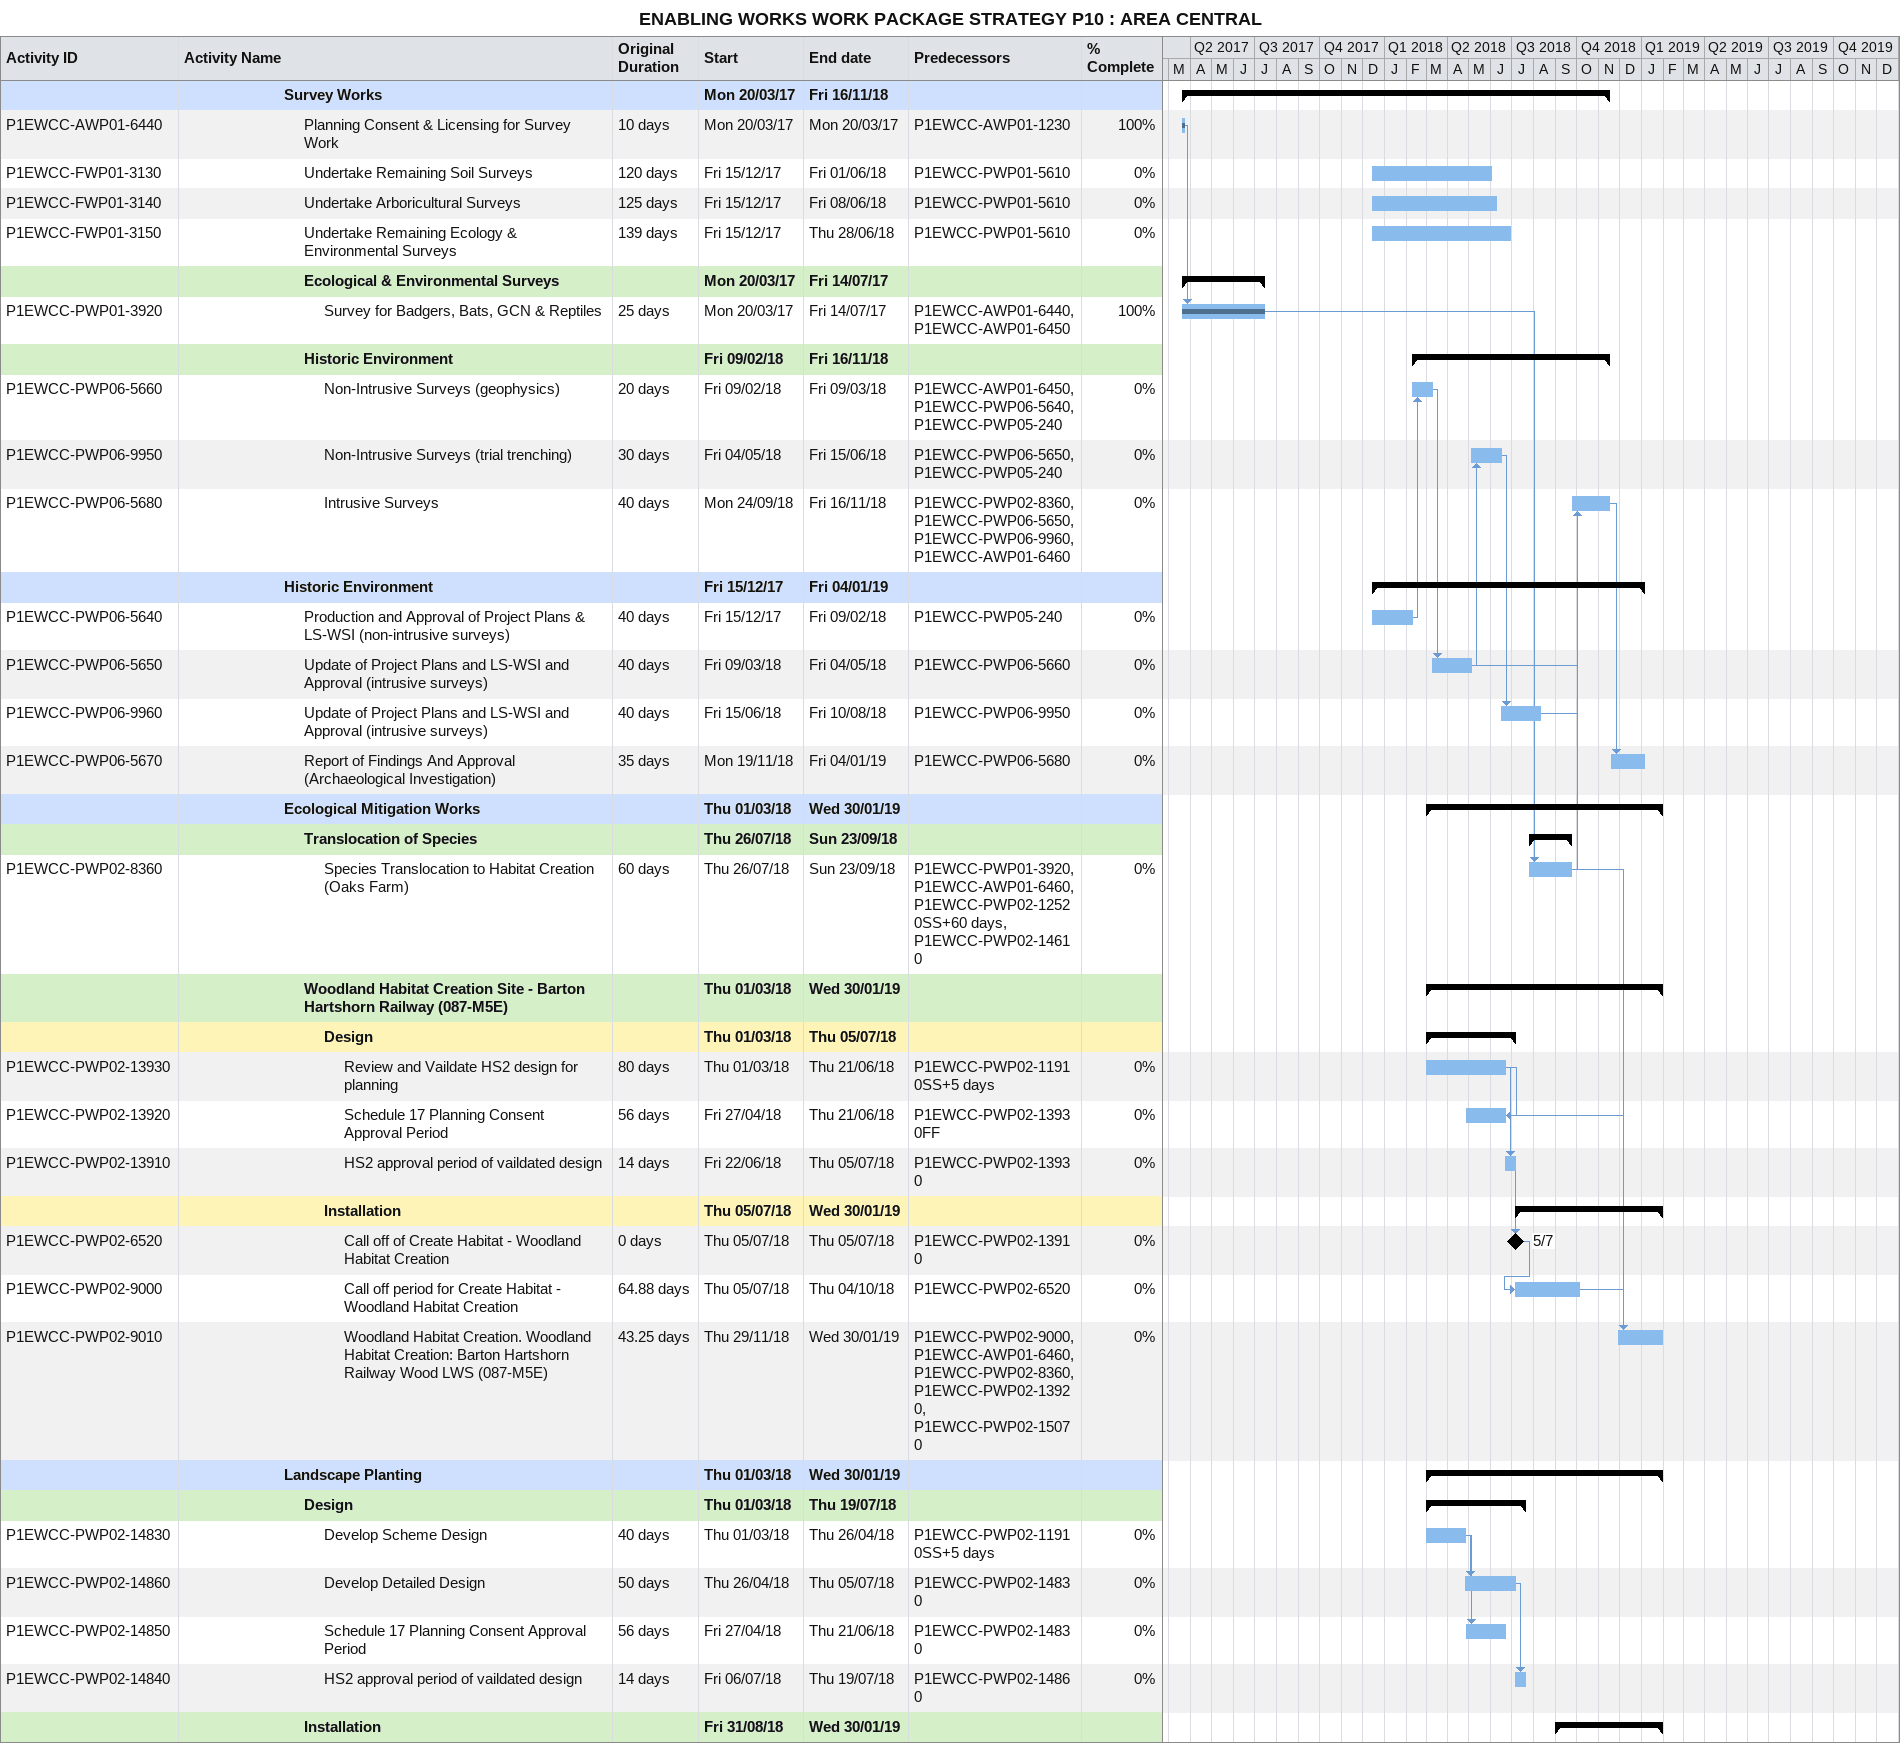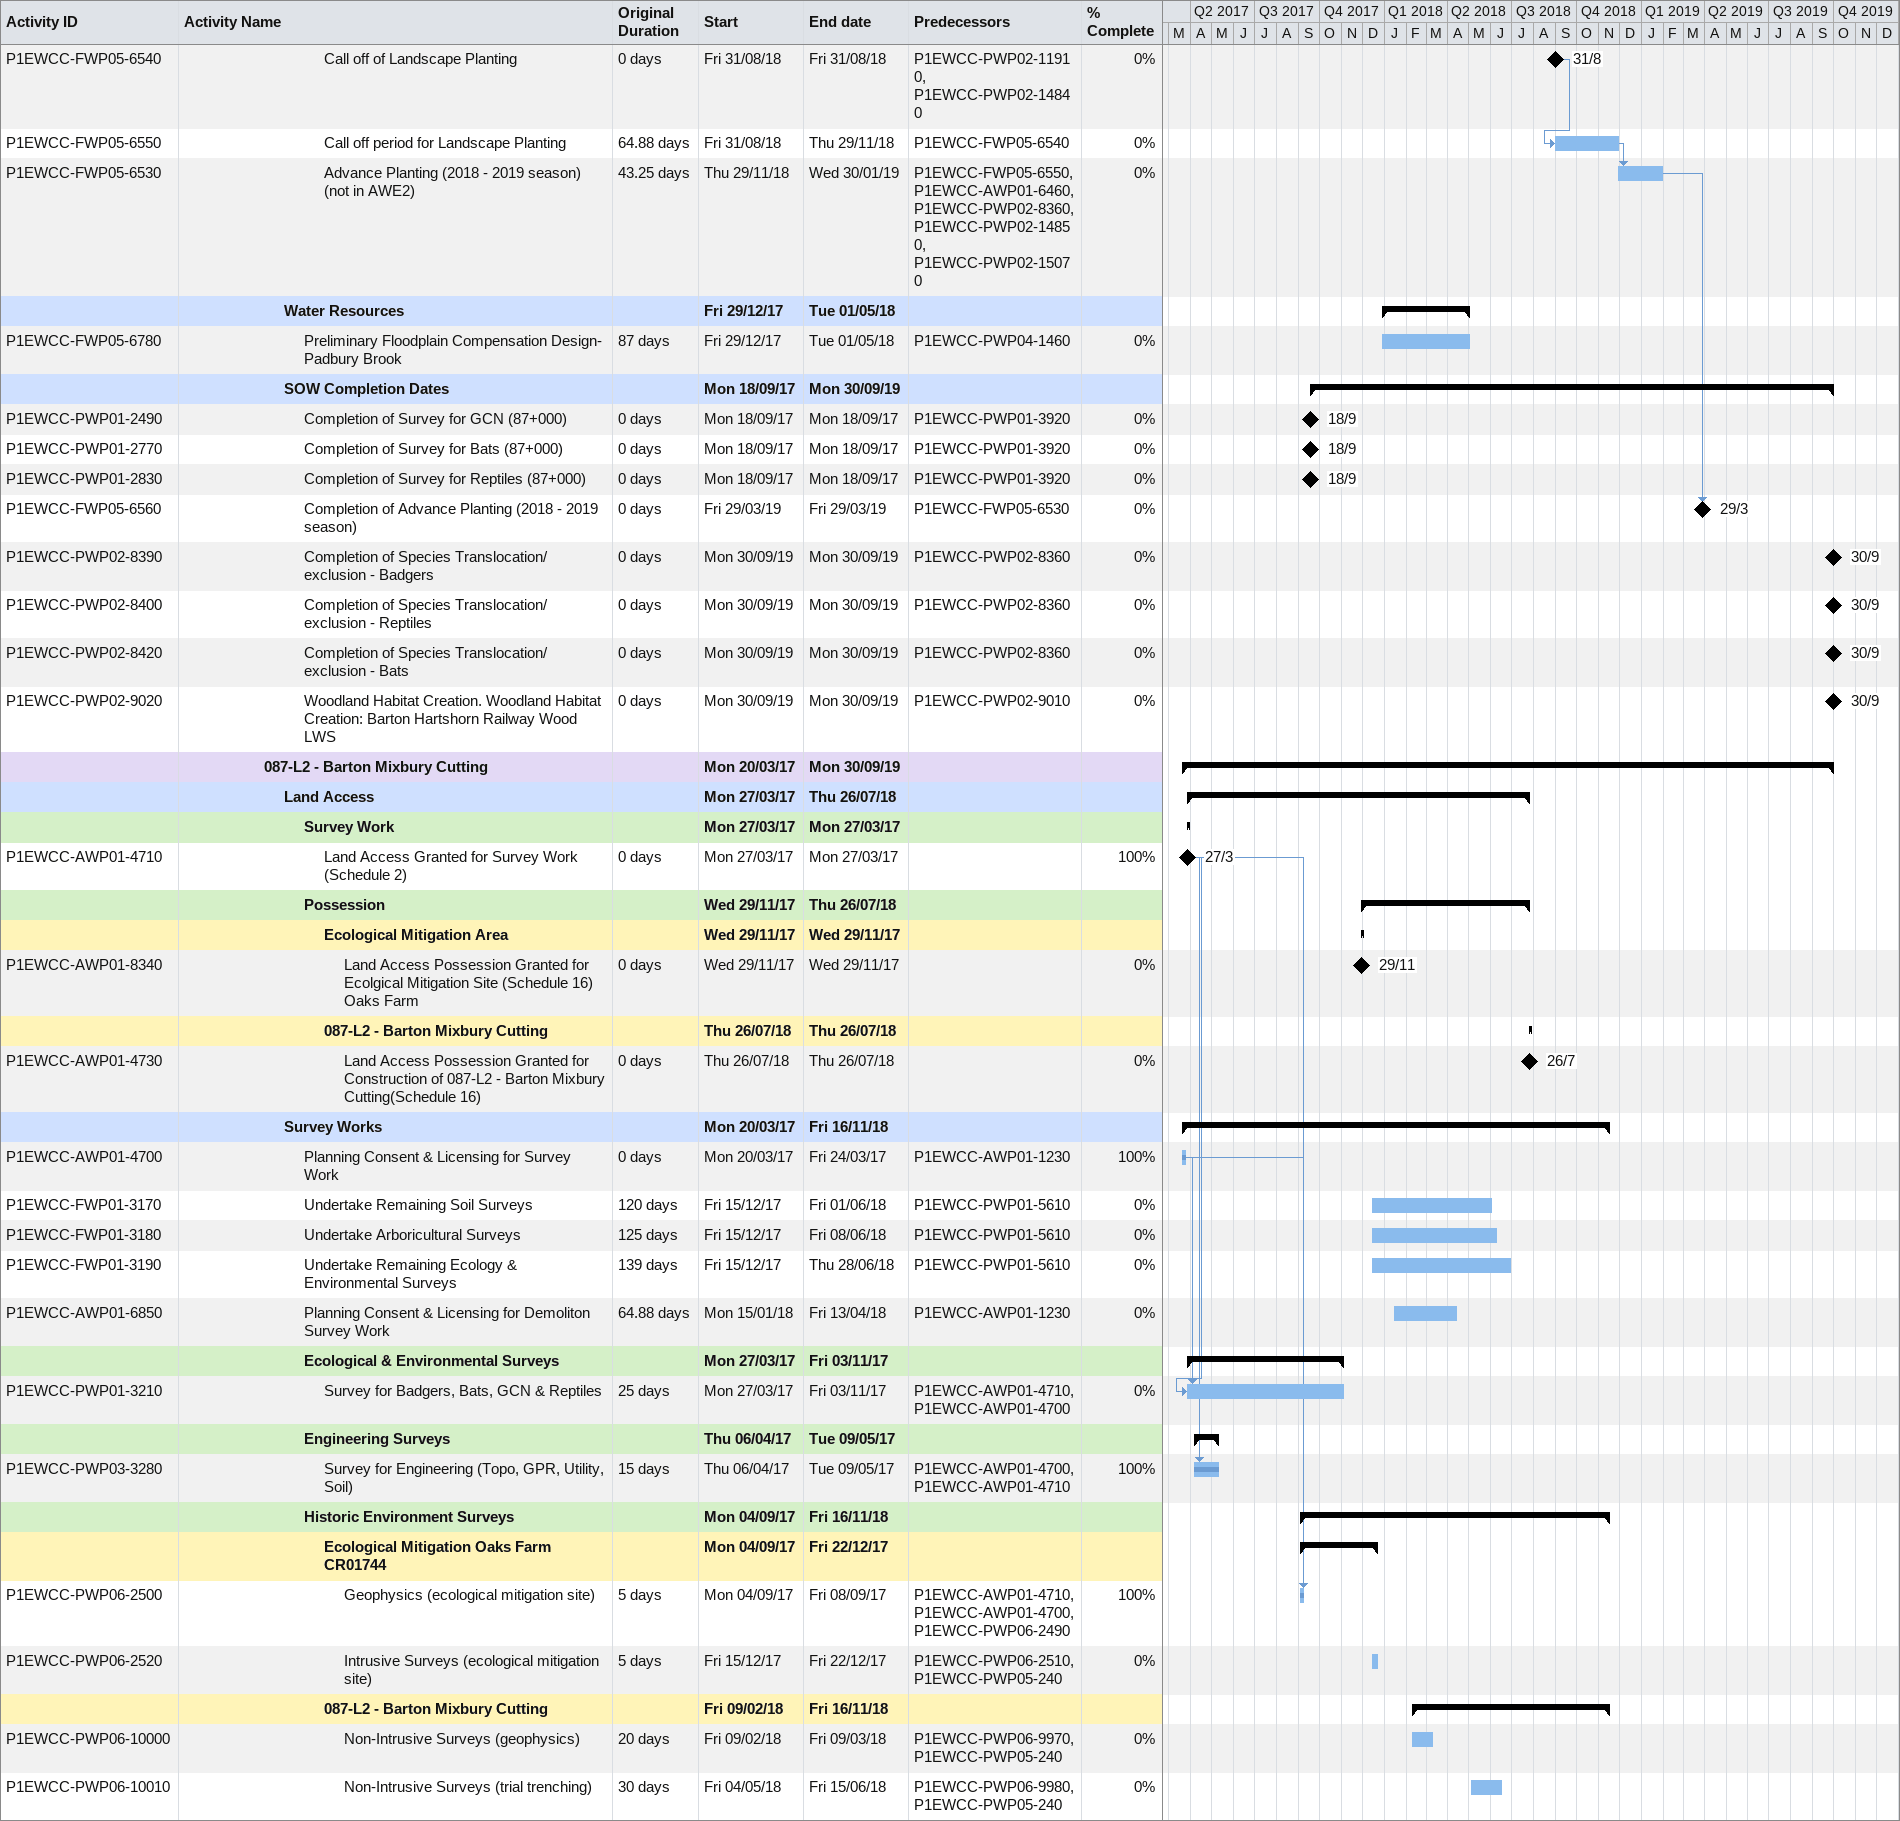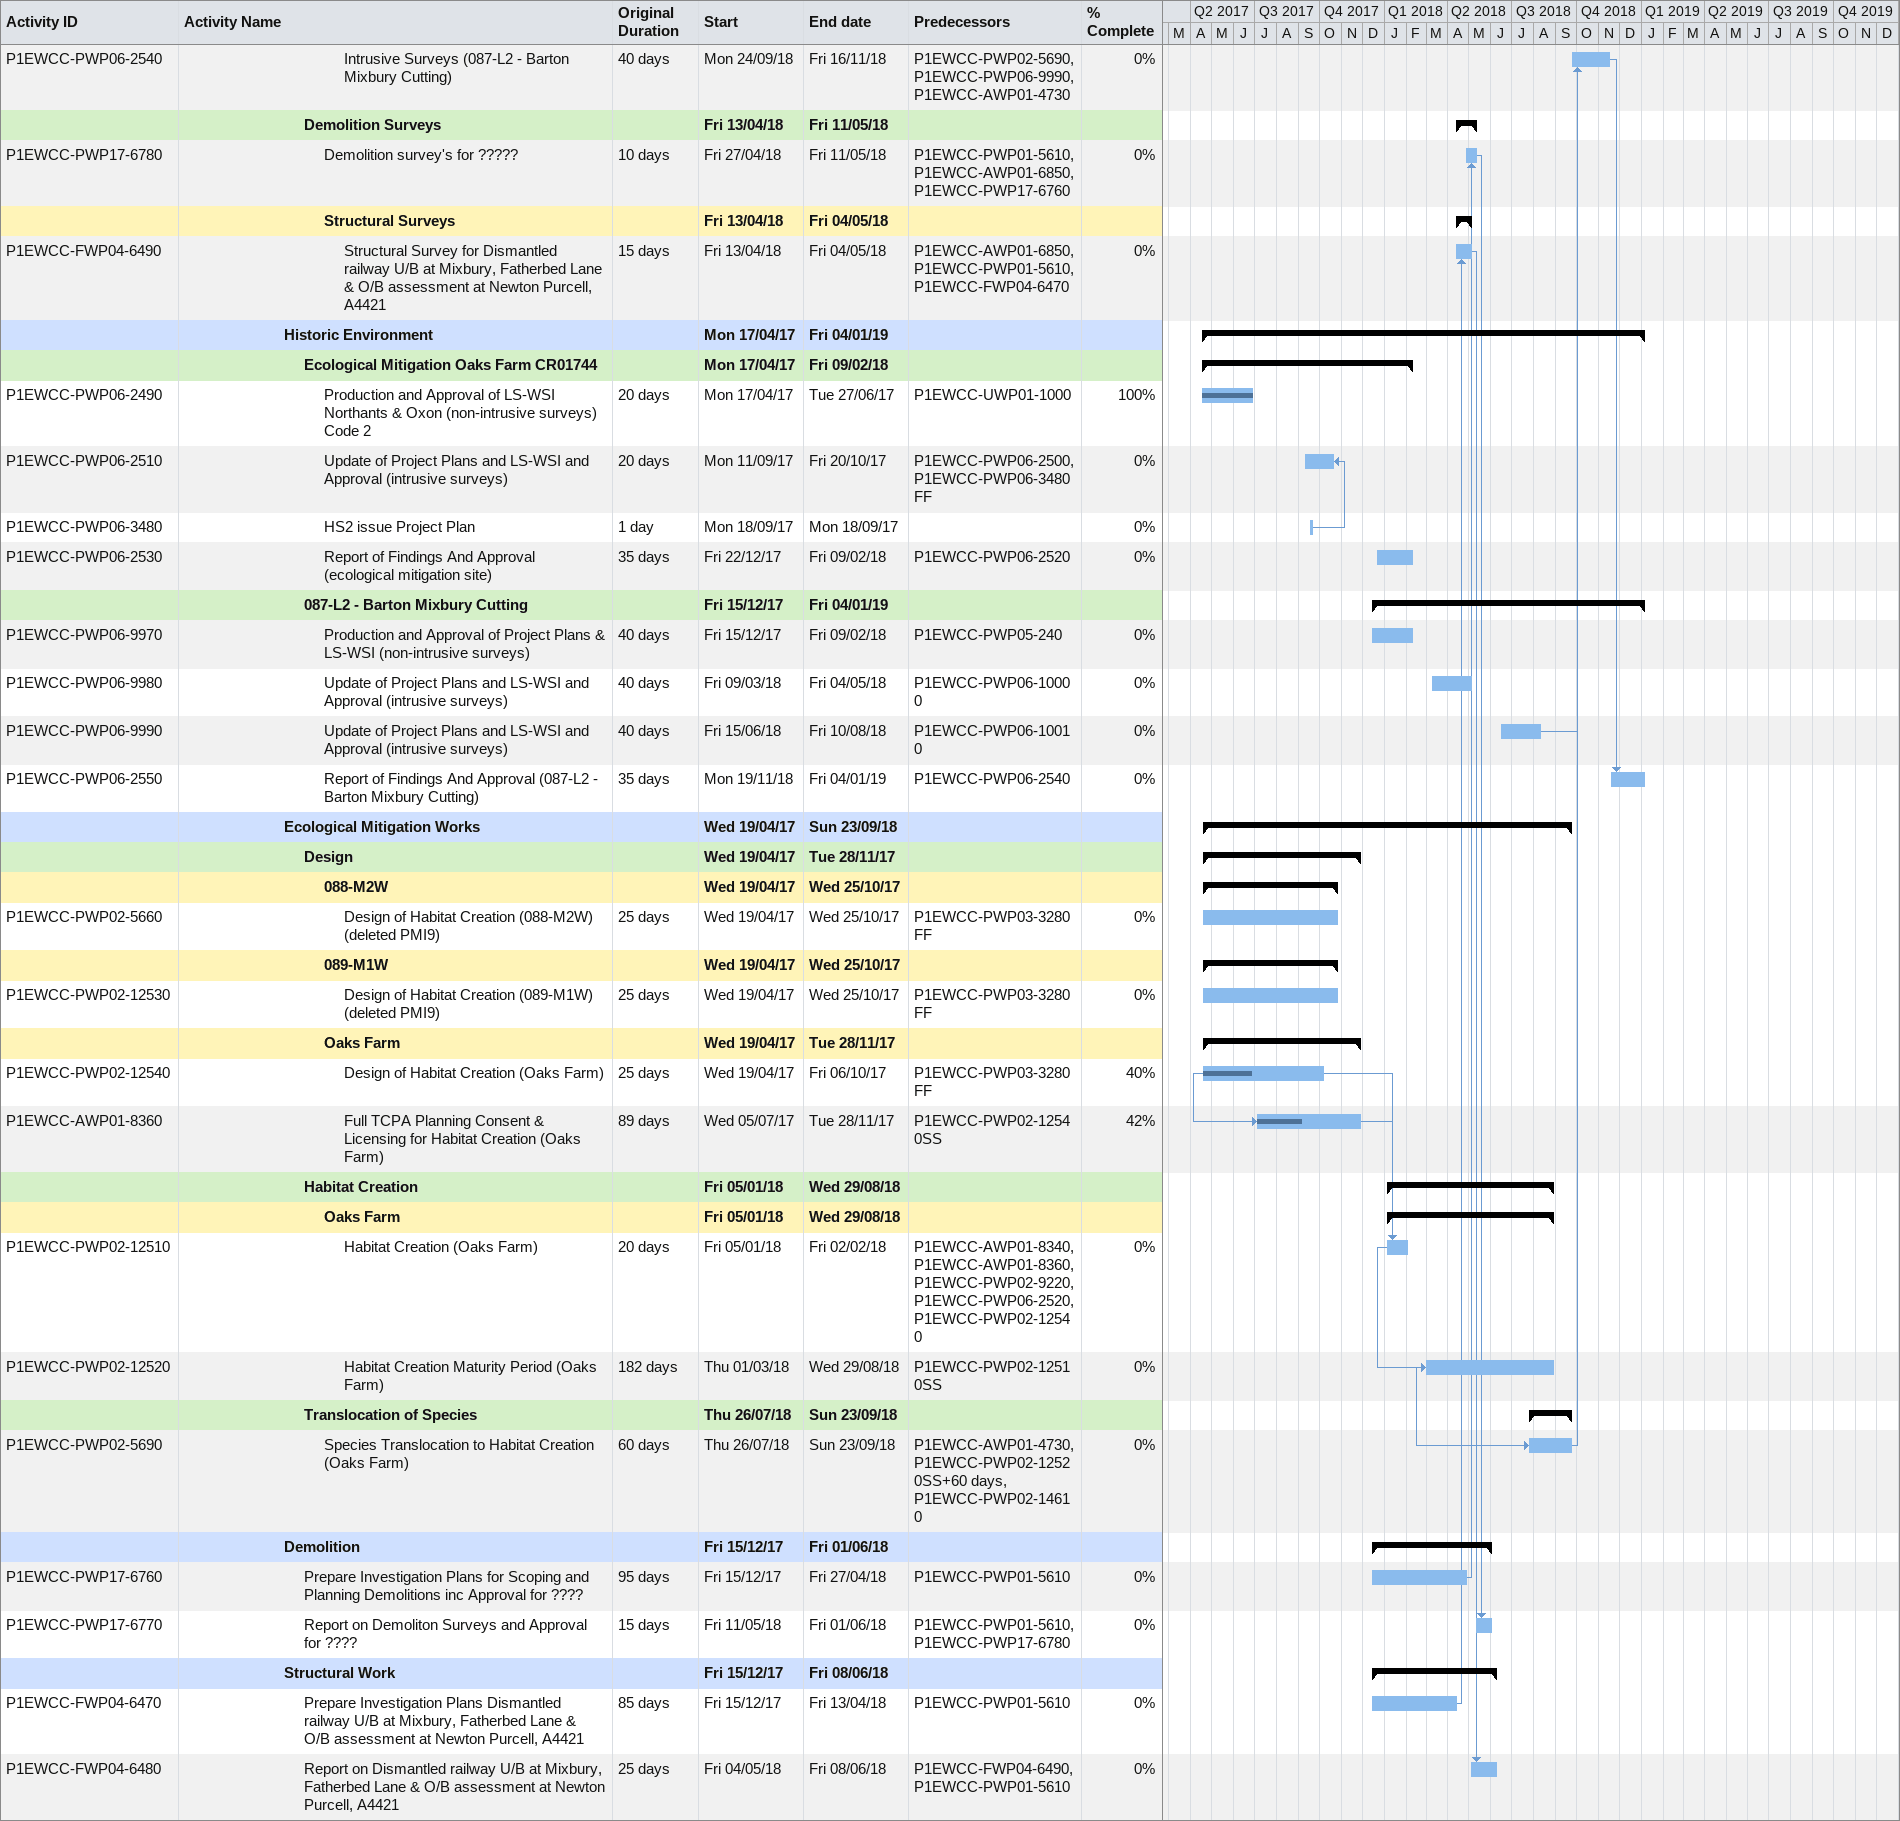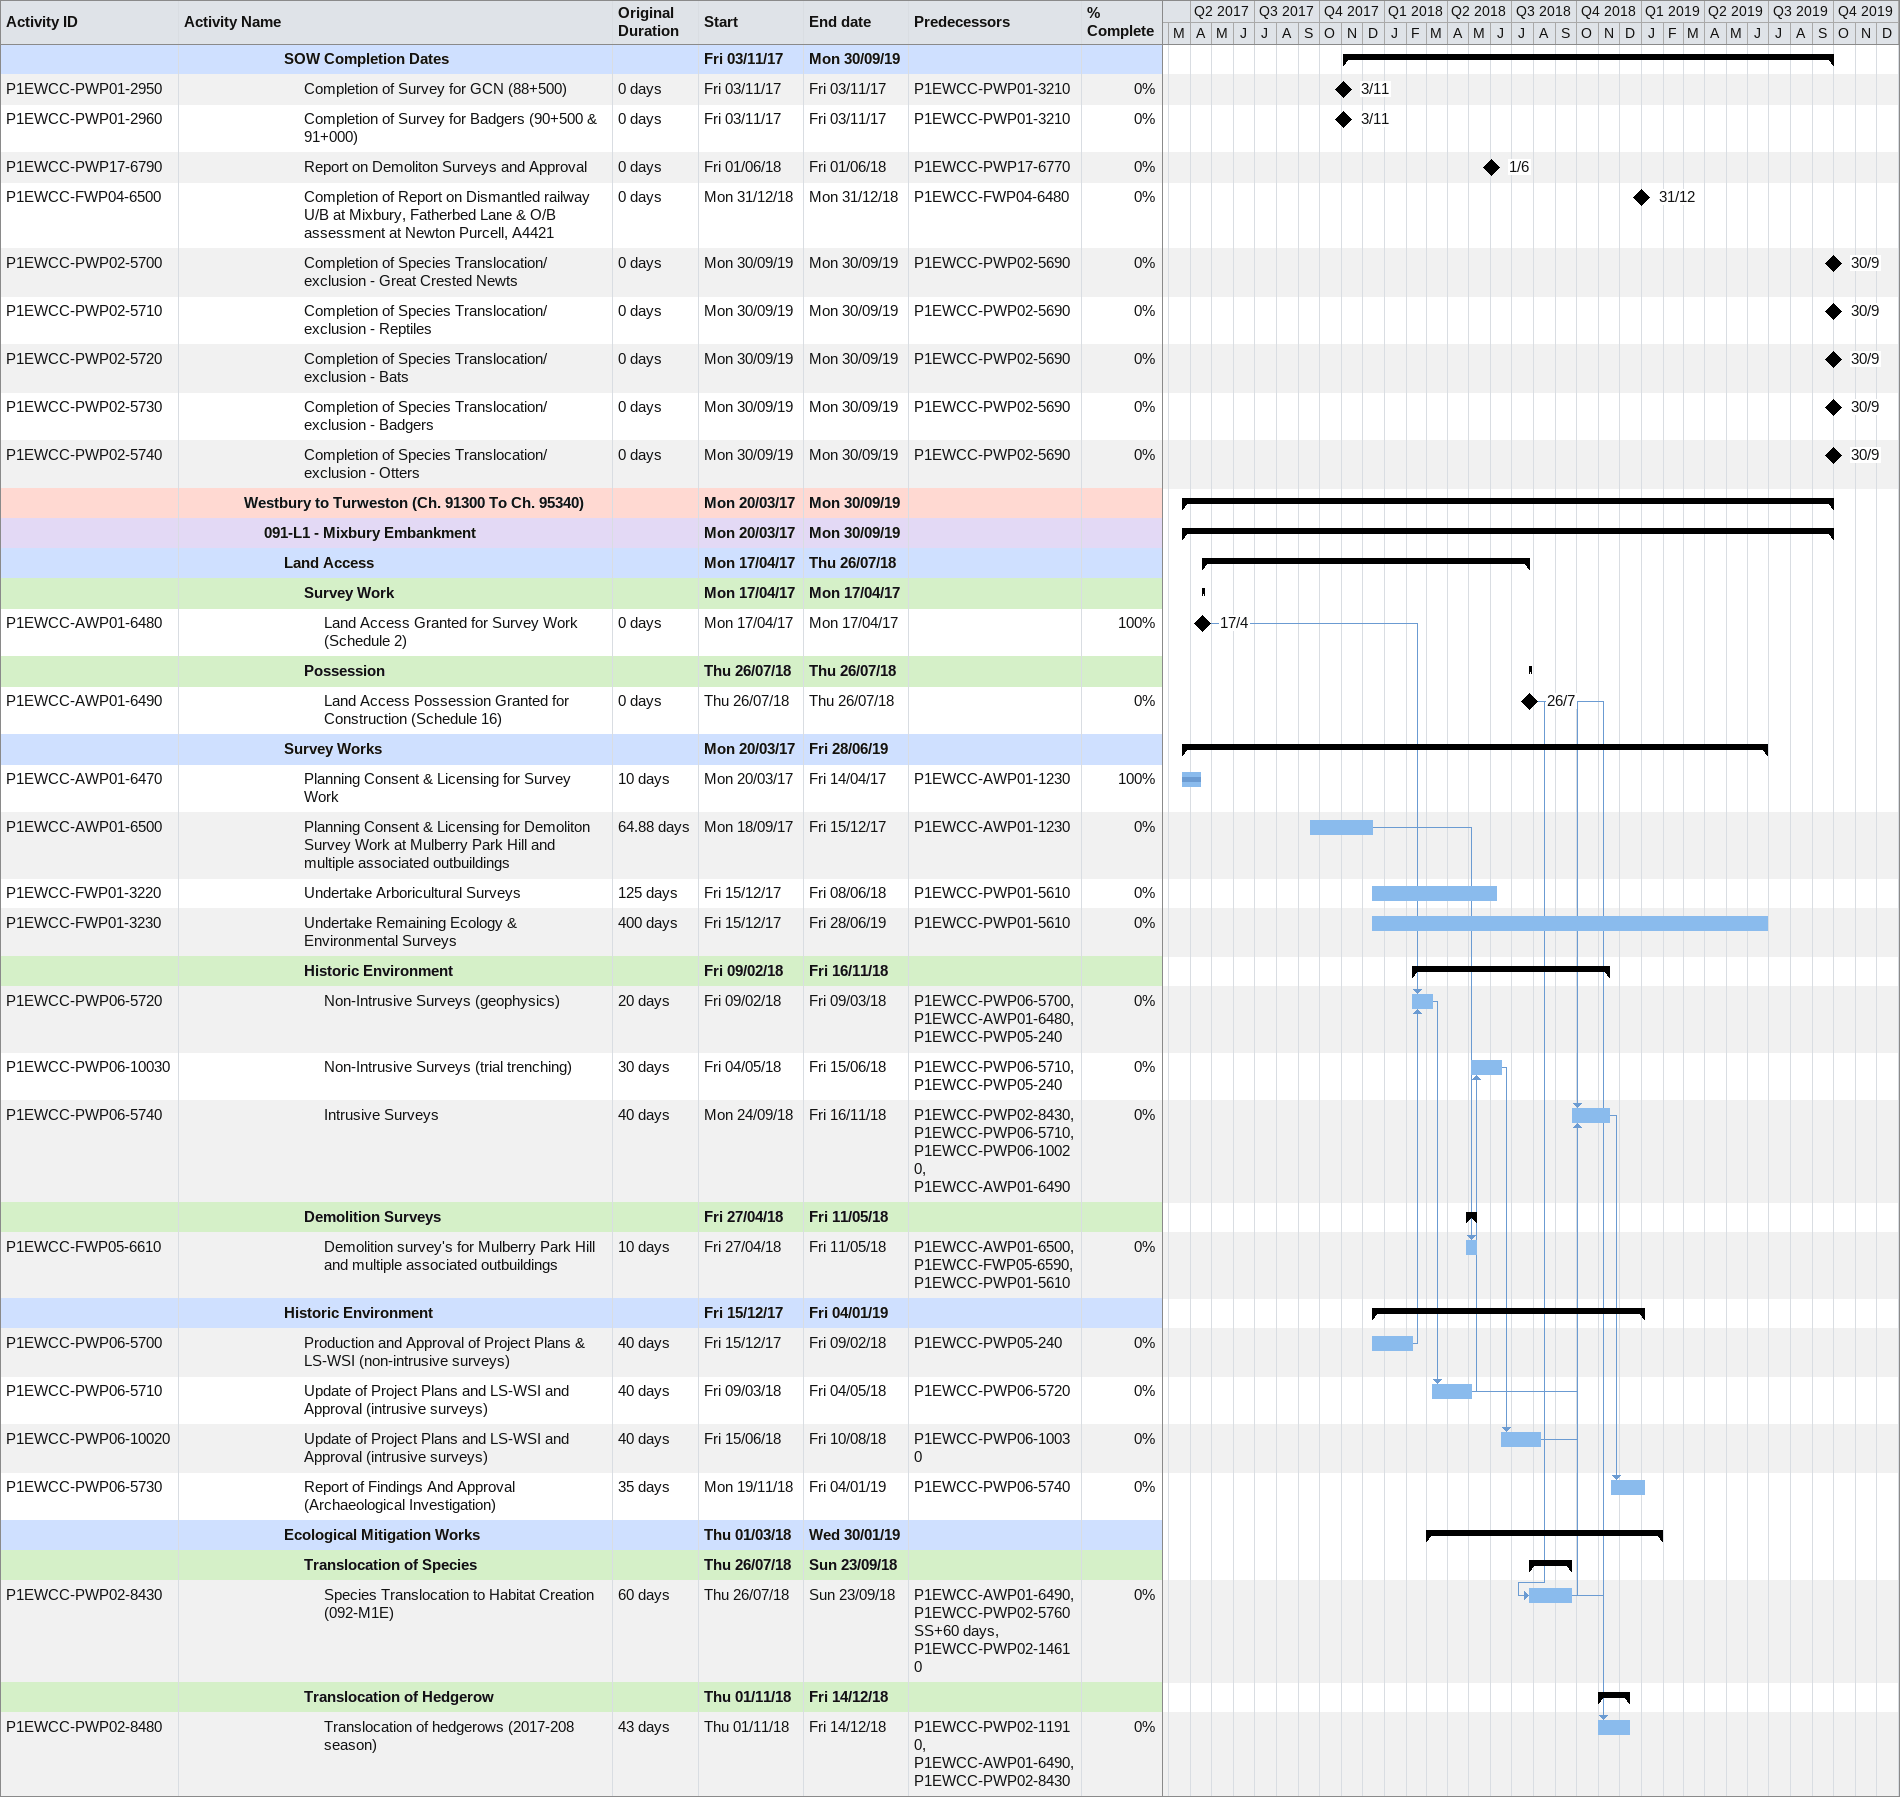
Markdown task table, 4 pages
ENABLING WORKS WORK PACKAGE STRATEGY P10 : AREA CENTRAL

| ID | Level | Task | Original duration | Start | Finish | Predecessors | % complete |
|---|---|---|---|---|---|---|---|
|  | 6 | **Survey Works** |  | 2017-03-20 | 2018-11-16 |  |  |
| P1EWCC-AWP01-6440 | 7 | Planning Consent & Licensing for Survey Work | 10d | 2017-03-20 | 2017-03-20 | P1EWCC-AWP01-1230 | 100 |
| P1EWCC-FWP01-3130 | 7 | Undertake Remaining Soil Surveys | 120d | 2017-12-15 | 2018-06-01 | P1EWCC-PWP01-5610 | 0 |
| P1EWCC-FWP01-3140 | 7 | Undertake Arboricultural Surveys | 125d | 2017-12-15 | 2018-06-08 | P1EWCC-PWP01-5610 | 0 |
| P1EWCC-FWP01-3150 | 7 | Undertake Remaining Ecology & Environmental Surveys | 139d | 2017-12-15 | 2018-06-28 | P1EWCC-PWP01-5610 | 0 |
|  | 7 | **Ecological & Environmental Surveys** |  | 2017-03-20 | 2017-07-14 |  |  |
| P1EWCC-PWP01-3920 | 8 | Survey for Badgers, Bats, GCN & Reptiles | 25d | 2017-03-20 | 2017-07-14 | P1EWCC-AWP01-6440, P1EWCC-AWP01-6450 | 100 |
|  | 7 | **Historic Environment** |  | 2018-02-09 | 2018-11-16 |  |  |
| P1EWCC-PWP06-5660 | 8 | Non-Intrusive Surveys (geophysics) | 20d | 2018-02-09 | 2018-03-09 | P1EWCC-AWP01-6450, P1EWCC-PWP06-5640, P1EWCC-PWP05-240 | 0 |
| P1EWCC-PWP06-9950 | 8 | Non-Intrusive Surveys (trial trenching) | 30d | 2018-05-04 | 2018-06-15 | P1EWCC-PWP06-5650, P1EWCC-PWP05-240 | 0 |
| P1EWCC-PWP06-5680 | 8 | Intrusive Surveys | 40d | 2018-09-24 | 2018-11-16 | P1EWCC-PWP02-8360, P1EWCC-PWP06-5650, P1EWCC-PWP06-9960, P1EWCC-AWP01-6460 | 0 |
|  | 6 | **Historic Environment** |  | 2017-12-15 | 2019-01-04 |  |  |
| P1EWCC-PWP06-5640 | 7 | Production and Approval of Project Plans & LS-WSI (non-intrusive surveys) | 40d | 2017-12-15 | 2018-02-09 | P1EWCC-PWP05-240 | 0 |
| P1EWCC-PWP06-5650 | 7 | Update of Project Plans and LS-WSI and Approval (intrusive surveys) | 40d | 2018-03-09 | 2018-05-04 | P1EWCC-PWP06-5660 | 0 |
| P1EWCC-PWP06-9960 | 7 | Update of Project Plans and LS-WSI and Approval (intrusive surveys) | 40d | 2018-06-15 | 2018-08-10 | P1EWCC-PWP06-9950 | 0 |
| P1EWCC-PWP06-5670 | 7 | Report of Findings And Approval (Archaeological Investigation) | 35d | 2018-11-19 | 2019-01-04 | P1EWCC-PWP06-5680 | 0 |
|  | 6 | **Ecological Mitigation Works** |  | 2018-03-01 | 2019-01-30 |  |  |
|  | 7 | **Translocation of Species** |  | 2018-07-26 | 2018-09-23 |  |  |
| P1EWCC-PWP02-8360 | 8 | Species Translocation to Habitat Creation (Oaks Farm) | 60d | 2018-07-26 | 2018-09-23 | P1EWCC-PWP01-3920, P1EWCC-AWP01-6460, P1EWCC-PWP02-12520SS+60d, P1EWCC-PWP02-14610 | 0 |
|  | 7 | **Woodland Habitat Creation Site - Barton Hartshorn Railway (087-M5E)** |  | 2018-03-01 | 2019-01-30 |  |  |
|  | 8 | **Design** |  | 2018-03-01 | 2018-07-05 |  |  |
| P1EWCC-PWP02-13930 | 9 | Review and Vaildate HS2 design for planning | 80d | 2018-03-01 | 2018-06-21 | P1EWCC-PWP02-11910SS+5d | 0 |
| P1EWCC-PWP02-13920 | 9 | Schedule 17 Planning Consent Approval Period | 56d | 2018-04-27 | 2018-06-21 | P1EWCC-PWP02-13930FF | 0 |
| P1EWCC-PWP02-13910 | 9 | HS2 approval period of vaildated design | 14d | 2018-06-22 | 2018-07-05 | P1EWCC-PWP02-13930 | 0 |
|  | 8 | **Installation** |  | 2018-07-05 | 2019-01-30 |  |  |
| P1EWCC-PWP02-6520 | 9 | Call off of Create Habitat - Woodland Habitat Creation | 0d | 2018-07-05 | 2018-07-05 | P1EWCC-PWP02-13910 | 0 |
| P1EWCC-PWP02-9000 | 9 | Call off period for Create Habitat - Woodland Habitat Creation | 64.88d | 2018-07-05 | 2018-10-04 | P1EWCC-PWP02-6520 | 0 |
| P1EWCC-PWP02-9010 | 9 | Woodland Habitat Creation. Woodland Habitat Creation: Barton Hartshorn Railway Wood LWS (087-M5E) | 43.25d | 2018-11-29 | 2019-01-30 | P1EWCC-PWP02-9000, P1EWCC-AWP01-6460, P1EWCC-PWP02-8360, P1EWCC-PWP02-13920, P1EWCC-PWP02-15070 | 0 |
|  | 6 | **Landscape Planting** |  | 2018-03-01 | 2019-01-30 |  |  |
|  | 7 | **Design** |  | 2018-03-01 | 2018-07-19 |  |  |
| P1EWCC-PWP02-14830 | 8 | Develop Scheme Design | 40d | 2018-03-01 | 2018-04-26 | P1EWCC-PWP02-11910SS+5d | 0 |
| P1EWCC-PWP02-14860 | 8 | Develop Detailed Design | 50d | 2018-04-26 | 2018-07-05 | P1EWCC-PWP02-14830 | 0 |
| P1EWCC-PWP02-14850 | 8 | Schedule 17 Planning Consent Approval Period | 56d | 2018-04-27 | 2018-06-21 | P1EWCC-PWP02-14830 | 0 |
| P1EWCC-PWP02-14840 | 8 | HS2 approval period of vaildated design | 14d | 2018-07-06 | 2018-07-19 | P1EWCC-PWP02-14860 | 0 |
|  | 7 | **Installation** |  | 2018-08-31 | 2019-01-30 |  |  |
| P1EWCC-FWP05-6540 | 8 | Call off of Landscape Planting | 0d | 2018-08-31 | 2018-08-31 | P1EWCC-PWP02-11910, P1EWCC-PWP02-14840 | 0 |
| P1EWCC-FWP05-6550 | 8 | Call off period for Landscape Planting | 64.88d | 2018-08-31 | 2018-11-29 | P1EWCC-FWP05-6540 | 0 |
| P1EWCC-FWP05-6530 | 8 | Advance Planting (2018 - 2019 season) (not in AWE2) | 43.25d | 2018-11-29 | 2019-01-30 | P1EWCC-FWP05-6550, P1EWCC-AWP01-6460, P1EWCC-PWP02-8360, P1EWCC-PWP02-14850, P1EWCC-PWP02-15070 | 0 |
|  | 6 | **Water Resources** |  | 2017-12-29 | 2018-05-01 |  |  |
| P1EWCC-FWP05-6780 | 7 | Preliminary Floodplain Compensation Design- Padbury Brook | 87d | 2017-12-29 | 2018-05-01 | P1EWCC-PWP04-1460 | 0 |
|  | 6 | **SOW Completion Dates** |  | 2017-09-18 | 2019-09-30 |  |  |
| P1EWCC-PWP01-2490 | 7 | Completion of Survey for GCN (87+000) | 0d | 2017-09-18 | 2017-09-18 | P1EWCC-PWP01-3920 | 0 |
| P1EWCC-PWP01-2770 | 7 | Completion of Survey for Bats (87+000) | 0d | 2017-09-18 | 2017-09-18 | P1EWCC-PWP01-3920 | 0 |
| P1EWCC-PWP01-2830 | 7 | Completion of Survey for Reptiles (87+000) | 0d | 2017-09-18 | 2017-09-18 | P1EWCC-PWP01-3920 | 0 |
| P1EWCC-FWP05-6560 | 7 | Completion of Advance Planting (2018 - 2019 season) | 0d | 2019-03-29 | 2019-03-29 | P1EWCC-FWP05-6530 | 0 |
| P1EWCC-PWP02-8390 | 7 | Completion of Species Translocation/ exclusion - Badgers | 0d | 2019-09-30 | 2019-09-30 | P1EWCC-PWP02-8360 | 0 |
| P1EWCC-PWP02-8400 | 7 | Completion of Species Translocation/ exclusion - Reptiles | 0d | 2019-09-30 | 2019-09-30 | P1EWCC-PWP02-8360 | 0 |
| P1EWCC-PWP02-8420 | 7 | Completion of Species Translocation/ exclusion - Bats | 0d | 2019-09-30 | 2019-09-30 | P1EWCC-PWP02-8360 | 0 |
| P1EWCC-PWP02-9020 | 7 | Woodland Habitat Creation. Woodland Habitat Creation: Barton Hartshorn Railway Wood LWS | 0d | 2019-09-30 | 2019-09-30 | P1EWCC-PWP02-9010 | 0 |
|  | 5 | **087-L2 - Barton Mixbury Cutting** |  | 2017-03-20 | 2019-09-30 |  |  |
|  | 6 | **Land Access** |  | 2017-03-27 | 2018-07-26 |  |  |
|  | 7 | **Survey Work** |  | 2017-03-27 | 2017-03-27 |  |  |
| P1EWCC-AWP01-4710 | 8 | Land Access Granted for Survey Work (Schedule 2) | 0d | 2017-03-27 | 2017-03-27 |  | 100 |
|  | 7 | **Possession** |  | 2017-11-29 | 2018-07-26 |  |  |
|  | 8 | **Ecological Mitigation Area** |  | 2017-11-29 | 2017-11-29 |  |  |
| P1EWCC-AWP01-8340 | 9 | Land Access Possession Granted for Ecolgical Mitigation Site (Schedule 16) Oaks Farm | 0d | 2017-11-29 | 2017-11-29 |  | 0 |
|  | 8 | **087-L2 - Barton Mixbury Cutting** |  | 2018-07-26 | 2018-07-26 |  |  |
| P1EWCC-AWP01-4730 | 9 | Land Access Possession Granted for Construction of 087-L2 - Barton Mixbury Cutting(Schedule 16) | 0d | 2018-07-26 | 2018-07-26 |  | 0 |
|  | 6 | **Survey Works** |  | 2017-03-20 | 2018-11-16 |  |  |
| P1EWCC-AWP01-4700 | 7 | Planning Consent & Licensing for Survey Work | 0d | 2017-03-20 | 2017-03-24 | P1EWCC-AWP01-1230 | 100 |
| P1EWCC-FWP01-3170 | 7 | Undertake Remaining Soil Surveys | 120d | 2017-12-15 | 2018-06-01 | P1EWCC-PWP01-5610 | 0 |
| P1EWCC-FWP01-3180 | 7 | Undertake Arboricultural Surveys | 125d | 2017-12-15 | 2018-06-08 | P1EWCC-PWP01-5610 | 0 |
| P1EWCC-FWP01-3190 | 7 | Undertake Remaining Ecology & Environmental Surveys | 139d | 2017-12-15 | 2018-06-28 | P1EWCC-PWP01-5610 | 0 |
| P1EWCC-AWP01-6850 | 7 | Planning Consent & Licensing for Demoliton Survey Work | 64.88d | 2018-01-15 | 2018-04-13 | P1EWCC-AWP01-1230 | 0 |
|  | 7 | **Ecological & Environmental Surveys** |  | 2017-03-27 | 2017-11-03 |  |  |
| P1EWCC-PWP01-3210 | 8 | Survey for Badgers, Bats, GCN & Reptiles | 25d | 2017-03-27 | 2017-11-03 | P1EWCC-AWP01-4710, P1EWCC-AWP01-4700 | 0 |
|  | 7 | **Engineering Surveys** |  | 2017-04-06 | 2017-05-09 |  |  |
| P1EWCC-PWP03-3280 | 8 | Survey for Engineering (Topo, GPR, Utility, Soil) | 15d | 2017-04-06 | 2017-05-09 | P1EWCC-AWP01-4700, P1EWCC-AWP01-4710 | 100 |
|  | 7 | **Historic Environment Surveys** |  | 2017-09-04 | 2018-11-16 |  |  |
|  | 8 | **Ecological Mitigation Oaks Farm CR01744** |  | 2017-09-04 | 2017-12-22 |  |  |
| P1EWCC-PWP06-2500 | 9 | Geophysics (ecological mitigation site) | 5d | 2017-09-04 | 2017-09-08 | P1EWCC-AWP01-4710, P1EWCC-AWP01-4700, P1EWCC-PWP06-2490 | 100 |
| P1EWCC-PWP06-2520 | 9 | Intrusive Surveys (ecological mitigation site) | 5d | 2017-12-15 | 2017-12-22 | P1EWCC-PWP06-2510, P1EWCC-PWP05-240 | 0 |
|  | 8 | **087-L2 - Barton Mixbury Cutting** |  | 2018-02-09 | 2018-11-16 |  |  |
| P1EWCC-PWP06-10000 | 9 | Non-Intrusive Surveys (geophysics) | 20d | 2018-02-09 | 2018-03-09 | P1EWCC-PWP06-9970, P1EWCC-PWP05-240 | 0 |
| P1EWCC-PWP06-10010 | 9 | Non-Intrusive Surveys (trial trenching) | 30d | 2018-05-04 | 2018-06-15 | P1EWCC-PWP06-9980, P1EWCC-PWP05-240 | 0 |
| P1EWCC-PWP06-2540 | 9 | Intrusive Surveys (087-L2 - Barton Mixbury Cutting) | 40d | 2018-09-24 | 2018-11-16 | P1EWCC-PWP02-5690, P1EWCC-PWP06-9990, P1EWCC-AWP01-4730 | 0 |
|  | 7 | **Demolition Surveys** |  | 2018-04-13 | 2018-05-11 |  |  |
| P1EWCC-PWP17-6780 | 8 | Demolition survey's for ????? | 10d | 2018-04-27 | 2018-05-11 | P1EWCC-PWP01-5610, P1EWCC-AWP01-6850, P1EWCC-PWP17-6760 | 0 |
|  | 8 | **Structural Surveys** |  | 2018-04-13 | 2018-05-04 |  |  |
| P1EWCC-FWP04-6490 | 9 | Structural Survey for Dismantled railway U/B at Mixbury, Fatherbed Lane & O/B assessment at Newton Purcell, A4421 | 15d | 2018-04-13 | 2018-05-04 | P1EWCC-AWP01-6850, P1EWCC-PWP01-5610, P1EWCC-FWP04-6470 | 0 |
|  | 6 | **Historic Environment** |  | 2017-04-17 | 2019-01-04 |  |  |
|  | 7 | **Ecological Mitigation Oaks Farm CR01744** |  | 2017-04-17 | 2018-02-09 |  |  |
| P1EWCC-PWP06-2490 | 8 | Production and Approval of LS-WSI Northants & Oxon (non-intrusive surveys) Code 2 | 20d | 2017-04-17 | 2017-06-27 | P1EWCC-UWP01-1000 | 100 |
| P1EWCC-PWP06-2510 | 8 | Update of Project Plans and LS-WSI and Approval (intrusive surveys) | 20d | 2017-09-11 | 2017-10-20 | P1EWCC-PWP06-2500, P1EWCC-PWP06-3480FF | 0 |
| P1EWCC-PWP06-3480 | 8 | HS2 issue Project Plan | 1d | 2017-09-18 | 2017-09-18 |  | 0 |
| P1EWCC-PWP06-2530 | 8 | Report of Findings And Approval (ecological mitigation site) | 35d | 2017-12-22 | 2018-02-09 | P1EWCC-PWP06-2520 | 0 |
|  | 7 | **087-L2 - Barton Mixbury Cutting** |  | 2017-12-15 | 2019-01-04 |  |  |
| P1EWCC-PWP06-9970 | 8 | Production and Approval of Project Plans & LS-WSI (non-intrusive surveys) | 40d | 2017-12-15 | 2018-02-09 | P1EWCC-PWP05-240 | 0 |
| P1EWCC-PWP06-9980 | 8 | Update of Project Plans and LS-WSI and Approval (intrusive surveys) | 40d | 2018-03-09 | 2018-05-04 | P1EWCC-PWP06-10000 | 0 |
| P1EWCC-PWP06-9990 | 8 | Update of Project Plans and LS-WSI and Approval (intrusive surveys) | 40d | 2018-06-15 | 2018-08-10 | P1EWCC-PWP06-10010 | 0 |
| P1EWCC-PWP06-2550 | 8 | Report of Findings And Approval (087-L2 - Barton Mixbury Cutting) | 35d | 2018-11-19 | 2019-01-04 | P1EWCC-PWP06-2540 | 0 |
|  | 6 | **Ecological Mitigation Works** |  | 2017-04-19 | 2018-09-23 |  |  |
|  | 7 | **Design** |  | 2017-04-19 | 2017-11-28 |  |  |
|  | 8 | **088-M2W** |  | 2017-04-19 | 2017-10-25 |  |  |
| P1EWCC-PWP02-5660 | 9 | Design of Habitat Creation (088-M2W) (deleted PMI9) | 25d | 2017-04-19 | 2017-10-25 | P1EWCC-PWP03-3280FF | 0 |
|  | 8 | **089-M1W** |  | 2017-04-19 | 2017-10-25 |  |  |
| P1EWCC-PWP02-12530 | 9 | Design of Habitat Creation (089-M1W) (deleted PMI9) | 25d | 2017-04-19 | 2017-10-25 | P1EWCC-PWP03-3280FF | 0 |
|  | 8 | **Oaks Farm** |  | 2017-04-19 | 2017-11-28 |  |  |
| P1EWCC-PWP02-12540 | 9 | Design of Habitat Creation (Oaks Farm) | 25d | 2017-04-19 | 2017-10-06 | P1EWCC-PWP03-3280FF | 40 |
| P1EWCC-AWP01-8360 | 9 | Full TCPA Planning Consent & Licensing for Habitat Creation (Oaks Farm) | 89d | 2017-07-05 | 2017-11-28 | P1EWCC-PWP02-12540SS | 42 |
|  | 7 | **Habitat Creation** |  | 2018-01-05 | 2018-08-29 |  |  |
|  | 8 | **Oaks Farm** |  | 2018-01-05 | 2018-08-29 |  |  |
| P1EWCC-PWP02-12510 | 9 | Habitat Creation (Oaks Farm) | 20d | 2018-01-05 | 2018-02-02 | P1EWCC-AWP01-8340, P1EWCC-AWP01-8360, P1EWCC-PWP02-9220, P1EWCC-PWP06-2520, P1EWCC-PWP02-12540 | 0 |
| P1EWCC-PWP02-12520 | 9 | Habitat Creation Maturity Period (Oaks Farm) | 182d | 2018-03-01 | 2018-08-29 | P1EWCC-PWP02-12510SS | 0 |
|  | 7 | **Translocation of Species** |  | 2018-07-26 | 2018-09-23 |  |  |
| P1EWCC-PWP02-5690 | 8 | Species Translocation to Habitat Creation (Oaks Farm) | 60d | 2018-07-26 | 2018-09-23 | P1EWCC-AWP01-4730, P1EWCC-PWP02-12520SS+60d, P1EWCC-PWP02-14610 | 0 |
|  | 6 | **Demolition** |  | 2017-12-15 | 2018-06-01 |  |  |
| P1EWCC-PWP17-6760 | 7 | Prepare Investigation Plans for Scoping and Planning Demolitions inc Approval for ???? | 95d | 2017-12-15 | 2018-04-27 | P1EWCC-PWP01-5610 | 0 |
| P1EWCC-PWP17-6770 | 7 | Report on Demoliton Surveys and Approval for ???? | 15d | 2018-05-11 | 2018-06-01 | P1EWCC-PWP01-5610, P1EWCC-PWP17-6780 | 0 |
|  | 6 | **Structural Work** |  | 2017-12-15 | 2018-06-08 |  |  |
| P1EWCC-FWP04-6470 | 7 | Prepare Investigation Plans Dismantled railway U/B at Mixbury, Fatherbed Lane & O/B assessment at Newton Purcell, A4421 | 85d | 2017-12-15 | 2018-04-13 | P1EWCC-PWP01-5610 | 0 |
| P1EWCC-FWP04-6480 | 7 | Report on Dismantled railway U/B at Mixbury, Fatherbed Lane & O/B assessment at Newton Purcell, A4421 | 25d | 2018-05-04 | 2018-06-08 | P1EWCC-FWP04-6490, P1EWCC-PWP01-5610 | 0 |
|  | 6 | **SOW Completion Dates** |  | 2017-11-03 | 2019-09-30 |  |  |
| P1EWCC-PWP01-2950 | 7 | Completion of Survey for GCN (88+500) | 0d | 2017-11-03 | 2017-11-03 | P1EWCC-PWP01-3210 | 0 |
| P1EWCC-PWP01-2960 | 7 | Completion of Survey for Badgers (90+500 & 91+000) | 0d | 2017-11-03 | 2017-11-03 | P1EWCC-PWP01-3210 | 0 |
| P1EWCC-PWP17-6790 | 7 | Report on Demoliton Surveys and Approval | 0d | 2018-06-01 | 2018-06-01 | P1EWCC-PWP17-6770 | 0 |
| P1EWCC-FWP04-6500 | 7 | Completion of Report on Dismantled railway U/B at Mixbury, Fatherbed Lane & O/B assessment at Newton Purcell, A4421 | 0d | 2018-12-31 | 2018-12-31 | P1EWCC-FWP04-6480 | 0 |
| P1EWCC-PWP02-5700 | 7 | Completion of Species Translocation/ exclusion - Great Crested Newts | 0d | 2019-09-30 | 2019-09-30 | P1EWCC-PWP02-5690 | 0 |
| P1EWCC-PWP02-5710 | 7 | Completion of Species Translocation/ exclusion - Reptiles | 0d | 2019-09-30 | 2019-09-30 | P1EWCC-PWP02-5690 | 0 |
| P1EWCC-PWP02-5720 | 7 | Completion of Species Translocation/ exclusion - Bats | 0d | 2019-09-30 | 2019-09-30 | P1EWCC-PWP02-5690 | 0 |
| P1EWCC-PWP02-5730 | 7 | Completion of Species Translocation/ exclusion - Badgers | 0d | 2019-09-30 | 2019-09-30 | P1EWCC-PWP02-5690 | 0 |
| P1EWCC-PWP02-5740 | 7 | Completion of Species Translocation/ exclusion - Otters | 0d | 2019-09-30 | 2019-09-30 | P1EWCC-PWP02-5690 | 0 |
|  | 4 | **Westbury to Turweston (Ch. 91300 To Ch. 95340)** |  | 2017-03-20 | 2019-09-30 |  |  |
|  | 5 | **091-L1 - Mixbury Embankment** |  | 2017-03-20 | 2019-09-30 |  |  |
|  | 6 | **Land Access** |  | 2017-04-17 | 2018-07-26 |  |  |
|  | 7 | **Survey Work** |  | 2017-04-17 | 2017-04-17 |  |  |
| P1EWCC-AWP01-6480 | 8 | Land Access Granted for Survey Work (Schedule 2) | 0d | 2017-04-17 | 2017-04-17 |  | 100 |
|  | 7 | **Possession** |  | 2018-07-26 | 2018-07-26 |  |  |
| P1EWCC-AWP01-6490 | 8 | Land Access Possession Granted for Construction (Schedule 16) | 0d | 2018-07-26 | 2018-07-26 |  | 0 |
|  | 6 | **Survey Works** |  | 2017-03-20 | 2019-06-28 |  |  |
| P1EWCC-AWP01-6470 | 7 | Planning Consent & Licensing for Survey Work | 10d | 2017-03-20 | 2017-04-14 | P1EWCC-AWP01-1230 | 100 |
| P1EWCC-AWP01-6500 | 7 | Planning Consent & Licensing for Demoliton Survey Work at Mulberry Park Hill and multiple associated outbuildings | 64.88d | 2017-09-18 | 2017-12-15 | P1EWCC-AWP01-1230 | 0 |
| P1EWCC-FWP01-3220 | 7 | Undertake Arboricultural Surveys | 125d | 2017-12-15 | 2018-06-08 | P1EWCC-PWP01-5610 | 0 |
| P1EWCC-FWP01-3230 | 7 | Undertake Remaining Ecology & Environmental Surveys | 400d | 2017-12-15 | 2019-06-28 | P1EWCC-PWP01-5610 | 0 |
|  | 7 | **Historic Environment** |  | 2018-02-09 | 2018-11-16 |  |  |
| P1EWCC-PWP06-5720 | 8 | Non-Intrusive Surveys (geophysics) | 20d | 2018-02-09 | 2018-03-09 | P1EWCC-PWP06-5700, P1EWCC-AWP01-6480, P1EWCC-PWP05-240 | 0 |
| P1EWCC-PWP06-10030 | 8 | Non-Intrusive Surveys (trial trenching) | 30d | 2018-05-04 | 2018-06-15 | P1EWCC-PWP06-5710, P1EWCC-PWP05-240 | 0 |
| P1EWCC-PWP06-5740 | 8 | Intrusive Surveys | 40d | 2018-09-24 | 2018-11-16 | P1EWCC-PWP02-8430, P1EWCC-PWP06-5710, P1EWCC-PWP06-10020, P1EWCC-AWP01-6490 | 0 |
|  | 7 | **Demolition Surveys** |  | 2018-04-27 | 2018-05-11 |  |  |
| P1EWCC-FWP05-6610 | 8 | Demolition survey's for Mulberry Park Hill and multiple associated outbuildings | 10d | 2018-04-27 | 2018-05-11 | P1EWCC-AWP01-6500, P1EWCC-FWP05-6590, P1EWCC-PWP01-5610 | 0 |
|  | 6 | **Historic Environment** |  | 2017-12-15 | 2019-01-04 |  |  |
| P1EWCC-PWP06-5700 | 7 | Production and Approval of Project Plans & LS-WSI (non-intrusive surveys) | 40d | 2017-12-15 | 2018-02-09 | P1EWCC-PWP05-240 | 0 |
| P1EWCC-PWP06-5710 | 7 | Update of Project Plans and LS-WSI and Approval (intrusive surveys) | 40d | 2018-03-09 | 2018-05-04 | P1EWCC-PWP06-5720 | 0 |
| P1EWCC-PWP06-10020 | 7 | Update of Project Plans and LS-WSI and Approval (intrusive surveys) | 40d | 2018-06-15 | 2018-08-10 | P1EWCC-PWP06-10030 | 0 |
| P1EWCC-PWP06-5730 | 7 | Report of Findings And Approval (Archaeological Investigation) | 35d | 2018-11-19 | 2019-01-04 | P1EWCC-PWP06-5740 | 0 |
|  | 6 | **Ecological Mitigation Works** |  | 2018-03-01 | 2019-01-30 |  |  |
|  | 7 | **Translocation of Species** |  | 2018-07-26 | 2018-09-23 |  |  |
| P1EWCC-PWP02-8430 | 8 | Species Translocation to Habitat Creation (092-M1E) | 60d | 2018-07-26 | 2018-09-23 | P1EWCC-AWP01-6490, P1EWCC-PWP02-5760SS+60d, P1EWCC-PWP02-14610 | 0 |
|  | 7 | **Translocation of Hedgerow** |  | 2018-11-01 | 2018-12-14 |  |  |
| P1EWCC-PWP02-8480 | 8 | Translocation of hedgerows (2017-208 season) | 43d | 2018-11-01 | 2018-12-14 | P1EWCC-PWP02-11910, P1EWCC-AWP01-6490, P1EWCC-PWP02-8430 | 0 |
